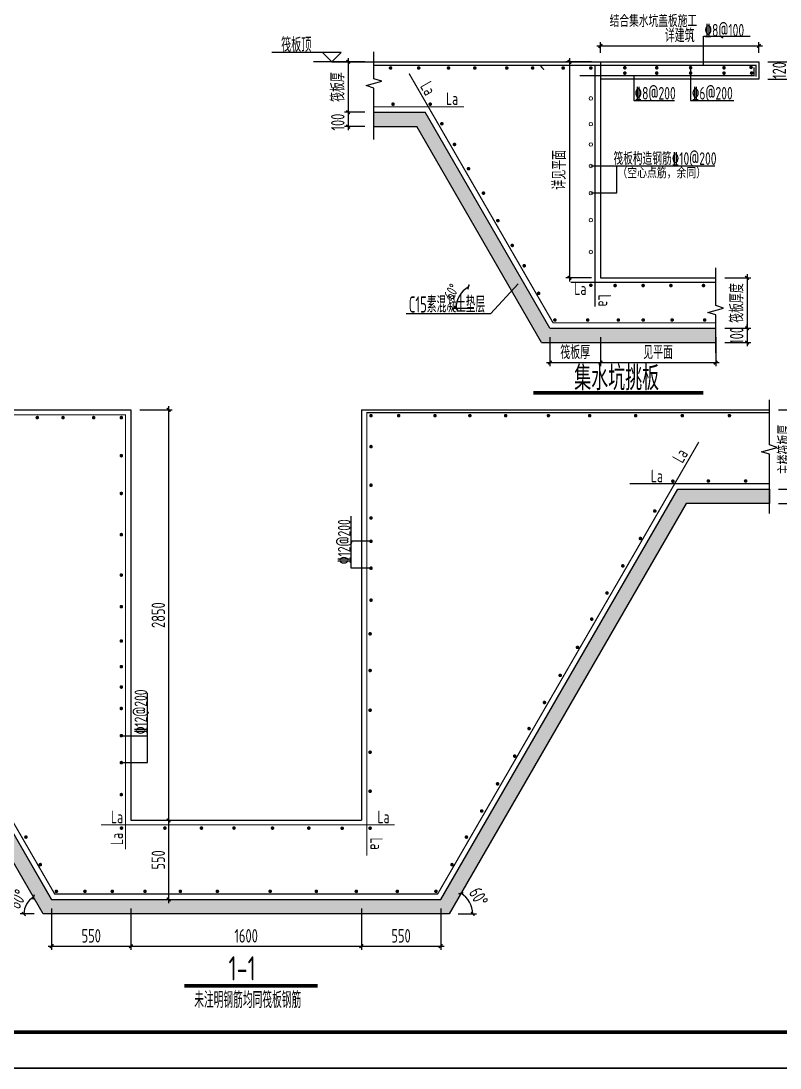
# Model space of a CAD drawing. Extents: x 393367 to 3005760, y 4998 to 826018.
# Drawn here: x 2242803 to 2263874, y 527962 to 557049 of the extents above; entities that cross this region are included whole.
import ezdxf

# ---------------------------------------------------------------- set-up
doc = ezdxf.new("R2010")
doc.units = 0
doc.header["$LTSCALE"] = 1000
doc.layers.get('0').update_dxf_attribs({"linetype": 'CONTINUOUS'})
doc.layers.get('Defpoints').update_dxf_attribs({"linetype": 'CONTINUOUS'})
for name, color, linetype in [('-TK', 7, 'CONTINUOUS'), ('COLU', 7, 'CONTINUOUS'), ('DIM', 3, 'CONTINUOUS'), ('DIM_ELEV', 3, 'CONTINUOUS'), ('DIM_SYMB', 3, 'CONTINUOUS'), ('PUB-TEXT', 3, 'CONTINUOUS'), ('PUB_TEXT', 7, 'CONTINUOUS'), ('S-文字', 7, 'CONTINUOUS'), ('TEXT', 7, 'CONTINUOUS'), ('THIN', 7, 'CONTINUOUS'), ('说明文字', 7, 'CONTINUOUS')]:
    doc.layers.add(name, color=color, linetype=linetype)
doc.layers.add('REIN', color=1, linetype='CONTINUOUS', lineweight=18)
doc.layers.add('筏板基础', color=7, linetype='CONTINUOUS', lineweight=18)
doc.layers.add('yichutu', color=7, linetype='CONTINUOUS', true_color=0xffffff, plot=False)
doc.styles.add('TSSD_Dimension', font='Tssdeng.shx', dxfattribs={"width": 0.7, "bigfont": 'hztxt.shx'})
doc.styles.add('TSSD_NORM', font='Tssdeng.shx', dxfattribs={"bigfont": 'hztxt.shx'})
doc.styles.add('TSSD_Rein', font='Tssdeng.shx', dxfattribs={"width": 0.7, "bigfont": 'hztxt.shx'})
doc.dimstyles.new('TSSD_100_100', dxfattribs={"dimtxt": 300, "dimasz": 100, "dimexe": 100, "dimexo": 200, "dimgap": 100, "dimtad": 1, "dimdec": 0, "dimzin": 0, "dimdsep": 46, "dimtxsty": 'TSSD_Dimension', "dimblk": 'ARCHTICK', "dimcen": 0, "dimdle": 100, "dimclrt": 7, "dimadec": 0, "dimazin": 0, "dimtfac": 1, "dimtdec": 0, "dimtix": 1, "dimtmove": 2, "dimatfit": 0, "dimfxl": 1, "dimtolj": 1, "dimtzin": 0, "dimarcsym": 0})
doc.dimstyles.new('TSSD_25_100', dxfattribs={"dimtxt": 300, "dimasz": 100, "dimexe": 100, "dimexo": 250, "dimgap": 100, "dimtad": 1, "dimdec": 0, "dimlfac": 0.25, "dimzin": 0, "dimdsep": 46, "dimtxsty": 'TSSD_Dimension', "dimblk": 'ARCHTICK', "dimcen": 0, "dimdle": 100, "dimclrt": 7, "dimadec": 0, "dimazin": 0, "dimtfac": 1, "dimtdec": 0, "dimtix": 1, "dimtmove": 2, "dimatfit": 3, "dimfxl": 1, "dimtolj": 1, "dimtzin": 0, "dimarcsym": 0})

# ---------------------------------------------------------------- blocks, each defined once
blk = doc.blocks.new('A1')
blk.add_lwpolyline([(0, 59400), (0, 0), (84100, 0), (84100, 59400)], close=True)
at = {"const_width": 100}
blk.add_lwpolyline([(2500, 58400), (2500, 1000), (83100, 1000), (83100, 58400)], close=True, dxfattribs=at)
blk = doc.blocks.new('_ArchTick')
at = {"color": 0, "linetype": 'ByBlock', "const_width": 0.4}
blk.add_lwpolyline([(-0.5, -0.5), (0.5, 0.5)], dxfattribs=at)
blk = doc.blocks.new('*D3465')
at = {"layer": 'Defpoints', "color": 0}
for p in [(2263578, 546244), (2263578, 544044), (2264294, 544044)]:
    blk.add_point(p, dxfattribs=at)
at = {"layer": 'DIM', "color": 0, "lineweight": -2}
for p, q in [((2264294, 546344), (2264294, 543944)), ((2263828, 546244), (2264394, 546244)), ((2263828, 544044), (2264394, 544044))]:
    blk.add_line(p, q, dxfattribs=at)
at = {"layer": 'DIM', "color": 0, "lineweight": -2, "xscale": 100, "yscale": 100, "zscale": 100}
for p, rotation in [((2264294, 546244), 90), ((2264294, 544044), 270)]:
    blk.add_blockref('_ArchTick', p, dxfattribs=dict(at, rotation=rotation))
at = {"layer": 'DIM', "color": 7, "insert": (2264006, 545144), "char_height": 375, "attachment_point": 5, "rotation": 90, "style": 'TSSD_Dimension'}
blk.add_mtext('\\A1;主楼筏板厚', dxfattribs=at)
blk = doc.blocks.new('*D3466')
at = {"layer": 'Defpoints', "color": 0}
for p in [(2263578, 544044), (2263578, 543644), (2264294, 543644)]:
    blk.add_point(p, dxfattribs=at)
at = {"layer": 'DIM', "color": 0, "lineweight": -2}
for p, q in [((2263828, 544044), (2264394, 544044)), ((2264294, 544144), (2264294, 543544)), ((2263828, 543644), (2264394, 543644))]:
    blk.add_line(p, q, dxfattribs=at)
at = {"layer": 'DIM', "color": 0, "lineweight": -2, "xscale": 100, "yscale": 100, "zscale": 100}
for p, rotation in [((2264294, 544044), 90), ((2264294, 543644), 270)]:
    blk.add_blockref('_ArchTick', p, dxfattribs=dict(at, rotation=rotation))
at = {"layer": 'DIM', "color": 7, "insert": (2264581, 543769), "char_height": 375, "attachment_point": 5, "rotation": 90, "style": 'TSSD_Dimension'}
blk.add_mtext('\\A1;100', dxfattribs=at)
blk = doc.blocks.new('*D3467')
at = {"layer": 'Defpoints', "color": 0}
for p in [(2243654, 532644), (2245854, 532644), (2245854, 531347)]:
    blk.add_point(p, dxfattribs=at)
at = {"layer": 'DIM', "color": 0, "lineweight": -2}
for p, q in [((2243654, 532394), (2243654, 531247)), ((2245854, 532394), (2245854, 531247)), ((2243554, 531347), (2245954, 531347))]:
    blk.add_line(p, q, dxfattribs=at)
at = {"layer": 'DIM', "color": 0, "lineweight": -2, "xscale": 100, "yscale": 100, "zscale": 100, "rotation": 180}
blk.add_blockref('_ArchTick', (2243654, 531347), dxfattribs=at)
at = {"layer": 'DIM', "color": 0, "lineweight": -2, "xscale": 100, "yscale": 100, "zscale": 100}
blk.add_blockref('_ArchTick', (2245854, 531347), dxfattribs=at)
at = {"layer": 'DIM', "color": 7, "insert": (2244754, 531635), "char_height": 375, "attachment_point": 5, "style": 'TSSD_Dimension'}
blk.add_mtext('\\A1;550', dxfattribs=at)
blk = doc.blocks.new('*D3468')
at = {"layer": 'Defpoints', "color": 0}
for p in [(2245854, 532644), (2252254, 532644), (2252254, 531347)]:
    blk.add_point(p, dxfattribs=at)
at = {"layer": 'DIM', "color": 0, "lineweight": -2}
for p, q in [((2245854, 532394), (2245854, 531247)), ((2252254, 532394), (2252254, 531247)), ((2245754, 531347), (2252354, 531347))]:
    blk.add_line(p, q, dxfattribs=at)
at = {"layer": 'DIM', "color": 0, "lineweight": -2, "xscale": 100, "yscale": 100, "zscale": 100, "rotation": 180}
blk.add_blockref('_ArchTick', (2245854, 531347), dxfattribs=at)
at = {"layer": 'DIM', "color": 0, "lineweight": -2, "xscale": 100, "yscale": 100, "zscale": 100}
blk.add_blockref('_ArchTick', (2252254, 531347), dxfattribs=at)
at = {"layer": 'DIM', "color": 7, "insert": (2249054, 531635), "char_height": 375, "attachment_point": 5, "style": 'TSSD_Dimension'}
blk.add_mtext('\\A1;1600', dxfattribs=at)
blk = doc.blocks.new('*D3469')
at = {"layer": 'Defpoints', "color": 0}
for p in [(2252254, 532644), (2254454, 532644), (2254454, 531347)]:
    blk.add_point(p, dxfattribs=at)
at = {"layer": 'DIM', "color": 0, "lineweight": -2}
for p, q in [((2252254, 532394), (2252254, 531247)), ((2254454, 532394), (2254454, 531247)), ((2252154, 531347), (2254554, 531347))]:
    blk.add_line(p, q, dxfattribs=at)
at = {"layer": 'DIM', "color": 0, "lineweight": -2, "xscale": 100, "yscale": 100, "zscale": 100, "rotation": 180}
blk.add_blockref('_ArchTick', (2252254, 531347), dxfattribs=at)
at = {"layer": 'DIM', "color": 0, "lineweight": -2, "xscale": 100, "yscale": 100, "zscale": 100}
blk.add_blockref('_ArchTick', (2254454, 531347), dxfattribs=at)
at = {"layer": 'DIM', "color": 7, "insert": (2253354, 531635), "char_height": 375, "attachment_point": 5, "style": 'TSSD_Dimension'}
blk.add_mtext('\\A1;550', dxfattribs=at)
blk = doc.blocks.new('*D3470')
at = {"layer": 'Defpoints', "color": 0}
for p in [(2236380, 544444), (2243010, 532591), (2243423, 532244), (2243423, 532244), (2246556, 532244)]:
    blk.add_point(p, dxfattribs=at)
at = {"layer": 'DIM', "color": 0, "lineweight": -2}
blk.add_line((2243173, 532244), (2242783, 532244), dxfattribs=at)
blk.add_arc((2243423, 532244), 540, 120, 180, dxfattribs=at)
at = {"layer": 'DIM', "color": 0, "lineweight": -2, "xscale": 100, "yscale": 100, "zscale": 100}
for p, rotation in [((2243153, 532711), 29.99999999994068), ((2242883, 532244), 269.9999999999986)]:
    blk.add_blockref('_ArchTick', p, dxfattribs=dict(at, rotation=rotation))
at = {"layer": 'DIM', "color": 7, "insert": (2242707, 532657), "char_height": 375, "attachment_point": 5, "rotation": 60, "style": 'TSSD_Dimension'}
blk.add_mtext('\\A1;60°', dxfattribs=at)
blk = doc.blocks.new('*D3471')
at = {"layer": 'Defpoints', "color": 0}
for p in [(2261267, 543644), (2255306, 532470), (2247423, 532244), (2254685, 532244), (2254685, 532244)]:
    blk.add_point(p, dxfattribs=at)
at = {"layer": 'DIM', "color": 0, "lineweight": -2}
blk.add_line((2254935, 532244), (2255446, 532244), dxfattribs=at)
blk.add_arc((2254685, 532244), 661, 360, 60, dxfattribs=at)
at = {"layer": 'DIM', "color": 0, "lineweight": -2, "xscale": 100, "yscale": 100, "zscale": 100}
for p, rotation in [((2255016, 532816), 150.0000000000667), ((2255346, 532244), 269.9999999999986)]:
    blk.add_blockref('_ArchTick', p, dxfattribs=dict(at, rotation=rotation))
at = {"layer": 'DIM', "color": 7, "insert": (2255507, 532718), "char_height": 375, "attachment_point": 5, "rotation": 300, "style": 'TSSD_Dimension'}
blk.add_mtext('\\A1;60°', dxfattribs=at)
blk = doc.blocks.new('*D3472')
at = {"layer": 'Defpoints', "color": 0}
for p in [(2245854, 546244), (2245854, 534844), (2246902, 534844)]:
    blk.add_point(p, dxfattribs=at)
at = {"layer": 'DIM', "color": 0, "lineweight": -2}
for p, q in [((2246902, 546344), (2246902, 534744)), ((2246104, 546244), (2247002, 546244)), ((2246104, 534844), (2247002, 534844))]:
    blk.add_line(p, q, dxfattribs=at)
at = {"layer": 'DIM', "color": 0, "lineweight": -2, "xscale": 100, "yscale": 100, "zscale": 100}
for p, rotation in [((2246902, 546244), 90), ((2246902, 534844), 270)]:
    blk.add_blockref('_ArchTick', p, dxfattribs=dict(at, rotation=rotation))
at = {"layer": 'DIM', "color": 7, "insert": (2246615, 540544), "char_height": 375, "attachment_point": 5, "rotation": 90, "style": 'TSSD_Dimension'}
blk.add_mtext('\\A1;2850', dxfattribs=at)
blk = doc.blocks.new('*D3473')
at = {"layer": 'Defpoints', "color": 0}
for p in [(2245854, 534844), (2245854, 532644), (2246902, 532644)]:
    blk.add_point(p, dxfattribs=at)
at = {"layer": 'DIM', "color": 0, "lineweight": -2}
for p, q in [((2246902, 534944), (2246902, 532544)), ((2246104, 534844), (2247002, 534844)), ((2246104, 532644), (2247002, 532644))]:
    blk.add_line(p, q, dxfattribs=at)
at = {"layer": 'DIM', "color": 0, "lineweight": -2, "xscale": 100, "yscale": 100, "zscale": 100}
for p, rotation in [((2246902, 534844), 90), ((2246902, 532644), 270)]:
    blk.add_blockref('_ArchTick', p, dxfattribs=dict(at, rotation=rotation))
at = {"layer": 'DIM', "color": 7, "insert": (2246615, 533744), "char_height": 375, "attachment_point": 5, "rotation": 90, "style": 'TSSD_Dimension'}
blk.add_mtext('\\A1;550', dxfattribs=at)
blk = doc.blocks.new('*D3475')
at = {"layer": 'Defpoints', "color": 0}
for p in [(2252601, 555914), (2251886, 554514), (2252601, 554514)]:
    blk.add_point(p, dxfattribs=at)
at = {"layer": 'DIM', "color": 0, "lineweight": -2}
for p, q in [((2252351, 555914), (2251786, 555914)), ((2251886, 556014), (2251886, 554414)), ((2252351, 554514), (2251786, 554514))]:
    blk.add_line(p, q, dxfattribs=at)
at = {"layer": 'DIM', "color": 0, "lineweight": -2, "xscale": 100, "yscale": 100, "zscale": 100}
for p, rotation in [((2251886, 555914), 90), ((2251886, 554514), 270)]:
    blk.add_blockref('_ArchTick', p, dxfattribs=dict(at, rotation=rotation))
at = {"layer": 'DIM', "color": 7, "insert": (2251598, 555214), "char_height": 375, "attachment_point": 5, "rotation": 90, "style": 'TSSD_Dimension'}
blk.add_mtext('\\A1;筏板厚', dxfattribs=at)
blk = doc.blocks.new('*D3476')
at = {"layer": 'Defpoints', "color": 0}
for p in [(2252601, 554514), (2251886, 554114), (2252601, 554114)]:
    blk.add_point(p, dxfattribs=at)
at = {"layer": 'DIM', "color": 0, "lineweight": -2}
for p, q in [((2252351, 554514), (2251786, 554514)), ((2251886, 554614), (2251886, 554014)), ((2252351, 554114), (2251786, 554114))]:
    blk.add_line(p, q, dxfattribs=at)
at = {"layer": 'DIM', "color": 0, "lineweight": -2, "xscale": 100, "yscale": 100, "zscale": 100}
for p, rotation in [((2251886, 554514), 90), ((2251886, 554114), 270)]:
    blk.add_blockref('_ArchTick', p, dxfattribs=dict(at, rotation=rotation))
at = {"layer": 'DIM', "color": 7, "insert": (2251598, 554239), "char_height": 375, "attachment_point": 5, "rotation": 90, "style": 'TSSD_Dimension'}
blk.add_mtext('\\A1;100', dxfattribs=at)
blk = doc.blocks.new('*D3477')
at = {"layer": 'Defpoints', "color": 0}
for p in [(2257488, 548514), (2258888, 548514), (2258888, 547557)]:
    blk.add_point(p, dxfattribs=at)
at = {"layer": 'DIM', "color": 0, "lineweight": -2}
for p, q in [((2257488, 548264), (2257488, 547457)), ((2258888, 548264), (2258888, 547457)), ((2257388, 547557), (2258988, 547557))]:
    blk.add_line(p, q, dxfattribs=at)
at = {"layer": 'DIM', "color": 0, "lineweight": -2, "xscale": 100, "yscale": 100, "zscale": 100, "rotation": 180}
blk.add_blockref('_ArchTick', (2257488, 547557), dxfattribs=at)
at = {"layer": 'DIM', "color": 0, "lineweight": -2, "xscale": 100, "yscale": 100, "zscale": 100}
blk.add_blockref('_ArchTick', (2258888, 547557), dxfattribs=at)
at = {"layer": 'DIM', "color": 7, "insert": (2258188, 547844), "char_height": 375, "attachment_point": 5, "style": 'TSSD_Dimension'}
blk.add_mtext('\\A1;筏板厚', dxfattribs=at)
blk = doc.blocks.new('*D3478')
at = {"layer": 'Defpoints', "color": 0}
for p in [(2258888, 548514), (2262088, 548514), (2262088, 547557)]:
    blk.add_point(p, dxfattribs=at)
at = {"layer": 'DIM', "color": 0, "lineweight": -2}
for p, q in [((2258888, 548264), (2258888, 547457)), ((2262088, 548264), (2262088, 547457)), ((2258788, 547557), (2262188, 547557))]:
    blk.add_line(p, q, dxfattribs=at)
at = {"layer": 'DIM', "color": 0, "lineweight": -2, "xscale": 100, "yscale": 100, "zscale": 100, "rotation": 180}
blk.add_blockref('_ArchTick', (2258888, 547557), dxfattribs=at)
at = {"layer": 'DIM', "color": 0, "lineweight": -2, "xscale": 100, "yscale": 100, "zscale": 100}
blk.add_blockref('_ArchTick', (2262088, 547557), dxfattribs=at)
at = {"layer": 'DIM', "color": 7, "insert": (2260488, 547844), "char_height": 375, "attachment_point": 5, "style": 'TSSD_Dimension'}
blk.add_mtext('\\A1;见平面', dxfattribs=at)
blk = doc.blocks.new('*D3479')
at = {"layer": 'Defpoints', "color": 0}
for p in [(2258888, 555914), (2258029, 549914), (2258888, 549914)]:
    blk.add_point(p, dxfattribs=at)
at = {"layer": 'DIM', "color": 0, "lineweight": -2}
for p, q in [((2258638, 555914), (2257929, 555914)), ((2258029, 556014), (2258029, 549814)), ((2258638, 549914), (2257929, 549914))]:
    blk.add_line(p, q, dxfattribs=at)
at = {"layer": 'DIM', "color": 0, "lineweight": -2, "xscale": 100, "yscale": 100, "zscale": 100}
for p, rotation in [((2258029, 555914), 90), ((2258029, 549914), 270)]:
    blk.add_blockref('_ArchTick', p, dxfattribs=dict(at, rotation=rotation))
at = {"layer": 'DIM', "color": 7, "insert": (2257741, 552914), "char_height": 375, "attachment_point": 5, "rotation": 90, "style": 'TSSD_Dimension'}
blk.add_mtext('\\A1;详见平面', dxfattribs=at)
blk = doc.blocks.new('*D3480')
at = {"layer": 'Defpoints', "color": 0}
for p in [(2253262, 553063), (2255042, 549508), (2255572, 549063), (2255572, 549063), (2265234, 549063)]:
    blk.add_point(p, dxfattribs=at)
at = {"layer": '筏板基础', "color": 0, "lineweight": -2}
blk.add_line((2255372, 549063), (2254780, 549063), dxfattribs=at)
blk.add_arc((2255572, 549063), 692, 120, 180, dxfattribs=at)
at = {"layer": '筏板基础', "color": 0, "lineweight": -2, "xscale": 100, "yscale": 100, "zscale": 100}
for p, rotation in [((2255226, 549662), 30.00000000000892), ((2254880, 549063), 270.0000000000036)]:
    blk.add_blockref('_ArchTick', p, dxfattribs=dict(at, rotation=rotation))
at = {"layer": '筏板基础', "color": 7, "lineweight": 35, "insert": (2254756, 549534), "char_height": 300, "attachment_point": 5, "rotation": 60, "style": 'TSSD_Dimension'}
blk.add_mtext('\\A1;60°', dxfattribs=at)
blk = doc.blocks.new('*D3481')
at = {"layer": 'Defpoints', "color": 0}
for p in [(2262088, 549914), (2262088, 548514), (2262959, 548514)]:
    blk.add_point(p, dxfattribs=at)
at = {"layer": 'DIM', "color": 0, "lineweight": -2}
for p, q in [((2262338, 549914), (2263059, 549914)), ((2262959, 550014), (2262959, 548414)), ((2262338, 548514), (2263059, 548514))]:
    blk.add_line(p, q, dxfattribs=at)
at = {"layer": 'DIM', "color": 0, "lineweight": -2, "xscale": 100, "yscale": 100, "zscale": 100}
for p, rotation in [((2262959, 549914), 90), ((2262959, 548514), 270)]:
    blk.add_blockref('_ArchTick', p, dxfattribs=dict(at, rotation=rotation))
at = {"layer": 'DIM', "color": 7, "insert": (2262671, 549214), "char_height": 375, "attachment_point": 5, "rotation": 90, "style": 'TSSD_Dimension'}
blk.add_mtext('\\A1;筏板厚度', dxfattribs=at)
blk = doc.blocks.new('*D3482')
at = {"layer": 'Defpoints', "color": 0}
for p in [(2262088, 548514), (2262088, 548114), (2262959, 548114)]:
    blk.add_point(p, dxfattribs=at)
at = {"layer": 'DIM', "color": 0, "lineweight": -2}
for p, q in [((2262959, 548514), (2262959, 548614)), ((2262338, 548514), (2263059, 548514)), ((2262959, 548514), (2262959, 548114)), ((2262338, 548114), (2263059, 548114)), ((2262959, 548114), (2262959, 548014))]:
    blk.add_line(p, q, dxfattribs=at)
at = {"layer": 'DIM', "color": 0, "lineweight": -2, "xscale": 100, "yscale": 100, "zscale": 100}
for p, rotation in [((2262959, 548514), 270), ((2262959, 548114), 90)]:
    blk.add_blockref('_ArchTick', p, dxfattribs=dict(at, rotation=rotation))
at = {"layer": 'DIM', "color": 7, "insert": (2262671, 548314), "char_height": 375, "attachment_point": 5, "rotation": 90, "style": 'TSSD_Dimension'}
blk.add_mtext('\\A1;100', dxfattribs=at)
blk = doc.blocks.new('*D3483')
at = {"layer": 'Defpoints', "color": 0}
for p in [(2263288, 556355), (2258888, 555914), (2263288, 555914)]:
    blk.add_point(p, dxfattribs=at)
at = {"layer": 'DIM', "color": 0, "lineweight": -2}
for p, q in [((2258888, 556164), (2258888, 556455)), ((2263288, 556164), (2263288, 556455)), ((2258788, 556355), (2263388, 556355))]:
    blk.add_line(p, q, dxfattribs=at)
at = {"layer": 'DIM', "color": 0, "lineweight": -2, "xscale": 100, "yscale": 100, "zscale": 100, "rotation": 180}
blk.add_blockref('_ArchTick', (2258888, 556355), dxfattribs=at)
at = {"layer": 'DIM', "color": 0, "lineweight": -2, "xscale": 100, "yscale": 100, "zscale": 100}
blk.add_blockref('_ArchTick', (2263288, 556355), dxfattribs=at)
at = {"layer": 'DIM', "color": 7, "insert": (2261088, 556643), "char_height": 375, "attachment_point": 5, "style": 'TSSD_Dimension'}
blk.add_mtext('\\A1;详建筑', dxfattribs=at)
blk = doc.blocks.new('*D3484')
at = {"layer": 'Defpoints', "color": 0}
for p in [(2263288, 555914), (2263288, 555434), (2264142, 555434)]:
    blk.add_point(p, dxfattribs=at)
at = {"layer": 'DIM', "color": 0, "lineweight": -2}
for p, q in [((2263538, 555914), (2264242, 555914)), ((2264142, 555914), (2264142, 556014)), ((2264142, 555914), (2264142, 555434)), ((2263538, 555434), (2264242, 555434)), ((2264142, 555434), (2264142, 555334))]:
    blk.add_line(p, q, dxfattribs=at)
at = {"layer": 'DIM', "color": 0, "lineweight": -2, "xscale": 100, "yscale": 100, "zscale": 100}
for p, rotation in [((2264142, 555914), 270), ((2264142, 555434), 90)]:
    blk.add_blockref('_ArchTick', p, dxfattribs=dict(at, rotation=rotation))
at = {"layer": 'DIM', "color": 7, "insert": (2263854, 555674), "char_height": 375, "attachment_point": 5, "rotation": 90, "style": 'TSSD_Dimension'}
blk.add_mtext('\\A1;120', dxfattribs=at)
blk = doc.blocks.new('yct-841-594-84100-59400-100-1000')
at = {"layer": 'yichutu', "color": 7, "true_color": 0xffffff}
blk.add_lwpolyline([(0, 0), (0, 59400), (84100, 59400), (84100, 0)], close=True, dxfattribs=at)

msp = doc.modelspace()

# ---------------------------------------------------------------- hatches: boundary and pattern name
at = {"layer": 'COLU', "linetype": 'ByBlock'}
h = msp.add_hatch(dxfattribs=at)
h.set_pattern_fill('AR-CONC', color=252, scale=2, angle=270, style=0)
h.set_pattern_definition([(320, (1021938.3, 1715746.16), (-31.87817, -364.36934), [38.1, -419.1]), (265, (1021938.3, 1715746.16), (382.113286, 70.48565), [30.48, -335.28]), (10.451, (1021935.65, 1715715.8), (350.233376, -293.885), [32.38, -356.18]), (316.1842, (1022039.9, 1715746.16), (-84.08466, -542.15808), [57.15, -628.65]), (6.6356, (1022032.9, 1715701), (494.85111, -474.80847), [48.57, -534.27]), (261.184, (1022039.9, 1715746.16), (494.85024, -474.80921), [45.72, -502.92]), (291, (1022014.5, 1715695.36), (-204.531037, -303.22976), [38.1, -419.1]), (236, (1022014.5, 1715695.36), (368.37593, -123.60406), [30.48, -335.28]), (341.4514, (1021997.46, 1715670.1), (163.845715, -426.83298), [32.38, -356.18]), (307.5, (1021938.3, 1715746.16), (169.110078, -6.177207), [0, -331.216, 0, -340.36, 0, -336.55]), (277.5, (1021938.3, 1715746.16), (200.36115, -133.639325), [0, -194.056, 0, -323.596, 0, -128.27]), (237.5, (1021938.3, 1715859.44), (-11.457488, -271.18119), [0, -127, 0, -396.24, 0, -525.78]), (227.5, (1021938.3, 1715910.24), (50.852982, -296.258363), [0, -165.1, 0, -263.144, 0, -373.38])])
h.paths.add_polyline_path([(2262087.75558, 548113.99698), (2262087.75558, 548513.99698), (2257487.75558, 548513.99698), (2254023.65396, 554513.99698), (2252601.23422, 554513.99698), (2252601.23422, 554113.99698), (2253792.71386, 554113.99698), (2257256.81547, 548113.99698)])
h = msp.add_hatch(dxfattribs=at)
h.set_pattern_fill('AR-CONC', color=252, scale=2, angle=270, style=0)
h.set_pattern_definition([(320, (-17277.76, 23842.2), (-31.87817, -364.369338), [38.1, -419.1]), (265, (-17277.76, 23842.2), (382.113286, 70.48565), [30.48, -335.28]), (10.451, (-17280.4, 23811.85), (350.233376, -293.885003), [32.38, -356.18]), (316.1842, (-17176.16, 23842.2), (-84.08466, -542.15808), [57.15, -628.65]), (6.6356, (-17183.16, 23797.03), (494.85111, -474.80847), [48.57, -534.27]), (261.184, (-17176.16, 23842.2), (494.85024, -474.80921), [45.72, -502.92]), (291, (-17201.56, 23791.4), (-204.531037, -303.22976), [38.1, -419.1]), (236, (-17201.56, 23791.4), (368.37593, -123.604057), [30.48, -335.28]), (341.4514, (-17218.6, 23766.14), (163.845715, -426.83298), [32.38, -356.18]), (307.5, (-17277.76, 23842.21), (169.110078, -6.1772065), [0, -331.216, 0, -340.36, 0, -336.55]), (277.5, (-17277.76, 23842.21), (200.36115, -133.639325), [0, -194.056, 0, -323.596, 0, -128.27]), (237.5, (-17277.76, 23955.5), (-11.457488, -271.18119), [0, -127, 0, -396.24, 0, -525.78]), (227.5, (-17277.76, 24006.3), (50.852982, -296.258363), [0, -165.1, 0, -263.144, 0, -373.38])])
h.paths.add_polyline_path([(2263578.15591, 543643.6535), (2261267.07231, 543643.6535), (2254685.27925, 532243.6535), (2247423.2274, 532243.6535), (2246555.92123, 532243.6535), (2243423.39903, 532243.6535), (2236379.72575, 544443.6535), (2235286.80005, 544443.6535), (2235286.80005, 544843.6535), (2236610.66585, 544843.6535), (2243654.33914, 532643.6535), (2247054.42495, 532643.6535), (2247654.16751, 532643.6535), (2254454.33914, 532643.6535), (2261036.13221, 544043.6535), (2263578.15591, 544043.6535)])

# ---------------------------------------------------------------- linework, layer by layer
at = {"layer": '-TK'}
msp.add_line((2192224.91006, 527962.12225), (2265824.91006, 527962.12225), dxfattribs=at)
for p, q in [((2251429.93958, 555913.99698), (2258887.75558, 555913.99698)), ((2258887.75558, 555913.99698), (2258887.75558, 549913.99698)), ((2252601.23422, 554513.99698), (2254023.65396, 554513.99698)), ((2257487.75558, 548513.99698), (2254023.65396, 554513.99698)), ((2252601.23422, 554113.99698), (2253792.71386, 554113.99698)), ((2257256.81547, 548113.99698), (2253792.71386, 554113.99698)), ((2258622.00114, 553020.83139), (2262060.78314, 553020.83139)), ((2259346.15775, 552272.55268), (2259346.15775, 553020.83139)), ((2258622.00114, 552272.55268), (2259346.15775, 552272.55268)), ((2258887.75558, 549913.99698), (2262087.75558, 549913.99698)), ((2257487.75558, 548513.99698), (2262087.75558, 548513.99698)), ((2257256.81547, 548113.99698), (2262087.75558, 548113.99698)), ((2243654.33914, 532643.6535), (2236610.66585, 544843.6535)), ((2254454.33914, 532643.6535), (2261036.13221, 544043.6535)), ((2251970.93149, 541846.80234), (2251970.93149, 543291.40071)), ((2252520.09357, 542595.08105), (2251970.93149, 542595.08105)), ((2252520.09357, 541846.80234), (2251970.93149, 541846.80234)), ((2246312.74131, 536446.80234), (2246312.74131, 538381.0823)), ((2245588.5847, 537195.08105), (2246312.74131, 537195.08105)), ((2245588.5847, 536446.80234), (2246312.74131, 536446.80234))]:
    msp.add_line(p, q)
at = {"layer": 'COLU'}
for p, q in [((2235286.80005, 546243.6535), (2245854.33914, 546243.6535)), ((2245854.33914, 546243.6535), (2245854.33914, 534843.6535)), ((2252254.33914, 546243.6535), (2252254.33914, 534843.6535)), ((2252254.33914, 546243.6535), (2263578.15591, 546243.6535)), ((2261036.13221, 544043.6535), (2263578.15591, 544043.6535)), ((2245854.33914, 534843.6535), (2252254.33914, 534843.6535)), ((2243654.33914, 532643.6535), (2254454.33914, 532643.6535))]:
    msp.add_line(p, q, dxfattribs=at)
msp.add_lwpolyline([(2263578.15591, 543643.6535), (2261267.07231, 543643.6535), (2254685.27925, 532243.6535), (2247423.2274, 532243.6535), (2246555.92123, 532243.6535), (2243423.39903, 532243.6535), (2236379.72575, 544443.6535), (2235286.80005, 544443.6535), (2235286.80005, 544843.6535), (2236610.66585, 544843.6535), (2243654.33914, 532643.6535), (2247054.42495, 532643.6535), (2247654.16751, 532643.6535), (2254454.33914, 532643.6535), (2261036.13221, 544043.6535), (2263578.15591, 544043.6535), (2263578.15591, 543643.6535)], close=True, dxfattribs=at)
at = {"layer": 'DIM_ELEV'}
for p, q in [((2251689.13958, 556173.19698), (2249769.4528, 556173.19698)), ((2251429.93958, 555913.99698), (2251170.73958, 556173.19698)), ((2251429.93958, 555913.99698), (2251689.13958, 556173.19698)), ((2251885.54446, 555913.99698), (2250926.5894, 555913.99698))]:
    msp.add_line(p, q, dxfattribs=at)
at = {"layer": 'DIM_SYMB', "const_width": 94.23077}
for points in [[(2257026.99088, 546719.18623), (2261741.68546, 546719.18623)], [(2247338.68726, 530246.72348), (2251039.34813, 530246.72348)]]:
    msp.add_lwpolyline(points, dxfattribs=at)
at = {"layer": 'REIN', "color": 4, "const_width": 35}
for points in [[(2252601.23422, 555817.57701), (2258737.75558, 555817.57701), (2258737.75558, 549110.46269)], [(2262087.75558, 548663.99698), (2257574.35812, 548663.99698), (2253576.76962, 555588.02337)], [(2252601.23422, 554663.99698), (2255104.52169, 554663.99698)], [(2258058.82638, 549788.20817), (2262087.75558, 549788.20817)], [(2235286.80005, 546106.82745), (2245704.33914, 546106.82745), (2245704.33914, 534040.11921)], [(2263578.15591, 546168.49795), (2252404.33914, 546168.49795), (2252404.33914, 533858.9078)], [(2249054.33914, 532793.6535), (2243740.94168, 532793.6535), (2236231.5412, 545800.31666), (2235861.09578, 545800.31666)], [(2249054.33914, 532793.6535), (2254367.7366, 532793.6535), (2261616.99695, 545349.74074)], [(2263578.15591, 544193.6535), (2259700.46005, 544193.6535)], [(2245025.40994, 534717.86469), (2253172.69378, 534717.86469)]]:
    msp.add_lwpolyline(points, dxfattribs=at)
at = {"layer": 'REIN', "color": 4, "const_width": 50}
for points in [[(2253037.47503, 555741.55468, 1), (2253087.47503, 555741.55468, 1)], [(2253820.18478, 555741.55468, 1), (2253870.18478, 555741.55468, 1)], [(2254646.50798, 555741.55468, 1), (2254696.50798, 555741.55468, 1)], [(2255376.31499, 555741.55468, 1), (2255426.31499, 555741.55468, 1)], [(2256264.05177, 555741.55468, 1), (2256314.05177, 555741.55468, 1)], [(2256979.6299, 555741.55468, 1), (2257029.6299, 555741.55468, 1)], [(2257828.67327, 555741.55468, 1), (2257878.67327, 555741.55468, 1)], [(2258597.00114, 555741.55468, 1), (2258647.00114, 555741.55468, 1)], [(2259541.08929, 555748.14466, 1), (2259591.08929, 555748.14466, 1)], [(2259541.08929, 555599.97977, 1), (2259591.08929, 555599.97977, 1)], [(2260425.73235, 555748.14466, 1), (2260475.73235, 555748.14466, 1)], [(2260425.73235, 555599.97977, 1), (2260475.73235, 555599.97977, 1)], [(2261366.99785, 555748.14466, 1), (2261416.99785, 555748.14466, 1)], [(2261366.99785, 555599.97977, 1), (2261416.99785, 555599.97977, 1)], [(2262294.10303, 555748.14466, 1), (2262344.10303, 555748.14466, 1)], [(2262294.10303, 555599.97977, 1), (2262344.10303, 555599.97977, 1)], [(2263044.86765, 555759.32454, 1), (2263094.86765, 555759.32454, 1)], [(2263060.25111, 555601.40951, 1), (2263110.25111, 555601.40951, 1)], [(2253105.92635, 554736.9502, 1), (2253155.92635, 554736.9502, 1)], [(2254138.31688, 554736.9502, 1), (2254188.31688, 554736.9502, 1)], [(2254461.61951, 554194.53177, 1), (2254511.61951, 554194.53177, 1)], [(2254812.07631, 553617.93529, 1), (2254862.07631, 553617.93529, 1)], [(2255200.84657, 552945.31781, 1), (2255250.84657, 552945.31781, 1)], [(2255616.31488, 552266.30873, 1), (2255666.31488, 552266.30873, 1)], [(2256015.79286, 551502.08703, 1), (2256065.79286, 551502.08703, 1)], [(2256415.89457, 550814.25332, 1), (2256465.89457, 550814.25332, 1)], [(2256749.18215, 550248.4548, 1), (2256799.18215, 550248.4548, 1)], [(2258597.00114, 549706.13075, 1), (2258647.00114, 549706.13075, 1)], [(2259269.54329, 549698.37596, 1), (2259319.54329, 549698.37596, 1)], [(2260048.41983, 549698.37596, 1), (2260098.41983, 549698.37596, 1)], [(2260820.32322, 549698.37596, 1), (2260870.32322, 549698.37596, 1)], [(2261724.19684, 549698.37596, 1), (2261774.19684, 549698.37596, 1)], [(2257148.66013, 549484.2331, 1), (2257198.66013, 549484.2331, 1)], [(2257599.35611, 548742.29552, 1), (2257649.35611, 548742.29552, 1)], [(2258557.99687, 548742.29552, -1), (2258507.99687, 548742.29552, -1)], [(2259360.36085, 548742.29552, 1), (2259410.36085, 548742.29552, 1)], [(2260101.24062, 548742.29552, -1), (2260051.24062, 548742.29552, -1)], [(2260853.32917, 548742.29552, 1), (2260903.32917, 548742.29552, 1)], [(2261757.20278, 548742.29552, 1), (2261807.20278, 548742.29552, 1)], [(2243230.63533, 546030.80512, 1), (2243280.63533, 546030.80512, 1)], [(2243946.21346, 546030.80512, 1), (2243996.21346, 546030.80512, 1)], [(2244795.25683, 546030.80512, 1), (2244845.25683, 546030.80512, 1)], [(2245563.5847, 546030.80512, 1), (2245613.5847, 546030.80512, 1)], [(2252545.09357, 546085.19093, -1), (2252495.09357, 546085.19093, -1)], [(2253313.42145, 546085.19093, -1), (2253263.42145, 546085.19093, -1)], [(2254320.40963, 546085.19093, -1), (2254270.40963, 546085.19093, -1)], [(2255289.23864, 546085.19093, -1), (2255239.23864, 546085.19093, -1)], [(2256283.89059, 546085.19093, -1), (2256233.89059, 546085.19093, -1)], [(2257470.0075, 546085.19093, -1), (2257420.0075, 546085.19093, -1)], [(2258614.55621, 546085.19093, -1), (2258564.55621, 546085.19093, -1)], [(2259891.7104, 546085.19093, -1), (2259841.7104, 546085.19093, -1)], [(2261185.51442, 546085.19093, -1), (2261135.51442, 546085.19093, -1)], [(2262494.36778, 546085.19093, -1), (2262444.36778, 546085.19093, -1)], [(2252545.09357, 545225.7649, -1), (2252495.09357, 545225.7649, -1)], [(2245563.5847, 544972.00473, 1), (2245613.5847, 544972.00473, 1)], [(2260925.65509, 544263.70105, -1), (2260875.65509, 544263.70105, -1)], [(2261910.69677, 544270.14489, -1), (2261860.69677, 544270.14489, -1)], [(2262943.4681, 544270.14489, -1), (2262893.4681, 544270.14489, -1)], [(2245563.5847, 543923.69681, 1), (2245613.5847, 543923.69681, 1)], [(2252545.09357, 544152.86846, -1), (2252495.09357, 544152.86846, -1)], [(2260422.32209, 543435.71431, -1), (2260372.32209, 543435.71431, -1)], [(2252545.09357, 543242.03113, -1), (2252495.09357, 543242.03113, -1)], [(2245563.5847, 542780.08802, 1), (2245613.5847, 542780.08802, 1)], [(2252545.09357, 542595.08105, -1), (2252495.09357, 542595.08105, -1)], [(2260022.84411, 542671.4926, -1), (2259972.84411, 542671.4926, -1)], [(2252545.09357, 541846.80234, -1), (2252495.09357, 541846.80234, -1)], [(2259534.86669, 541911.2579, -1), (2259484.86669, 541911.2579, -1)], [(2245563.5847, 541655.53897, 1), (2245613.5847, 541655.53897, 1)], [(2259096.65984, 541157.42415, -1), (2259046.65984, 541157.42415, -1)], [(2245563.5847, 540778.7725, 1), (2245613.5847, 540778.7725, 1)], [(2252545.09357, 540958.98972, -1), (2252495.09357, 540958.98972, -1)], [(2258671.31845, 540432.18376, -1), (2258621.31845, 540432.18376, -1)], [(2245563.5847, 539825.7649, 1), (2245613.5847, 539825.7649, 1)], [(2252519.41139, 540024.42549, -1), (2252469.41139, 540024.42549, -1)], [(2258277.49728, 539648.46322, -1), (2258227.49728, 539648.46322, -1)], [(2245563.5847, 539111.37251, 1), (2245613.5847, 539111.37251, 1)], [(2252519.41139, 539005.48401, -1), (2252469.41139, 539005.48401, -1)], [(2257796.25934, 538870.60492, -1), (2257746.25934, 538870.60492, -1)], [(2245563.5847, 538545.8149, 1), (2245613.5847, 538545.8149, 1)], [(2257358.05249, 538116.77116, -1), (2257308.05249, 538116.77116, -1)], [(2245563.5847, 537950.48791, 1), (2245613.5847, 537950.48791, 1)], [(2252519.41139, 537901.63043, -1), (2252469.41139, 537901.63043, -1)], [(2245563.5847, 537195.08105, 1), (2245613.5847, 537195.08105, 1)], [(2256932.7111, 537391.53077, -1), (2256882.7111, 537391.53077, -1)], [(2252519.41139, 536734.09385, -1), (2252469.41139, 536734.09385, -1)], [(2256533.23311, 536627.30907, -1), (2256483.23311, 536627.30907, -1)], [(2245563.5847, 536446.80234, 1), (2245613.5847, 536446.80234, 1)], [(2256056.46081, 535857.18547, -1), (2256006.46081, 535857.18547, -1)], [(2245563.5847, 535558.98972, 1), (2245613.5847, 535558.98972, 1)], [(2252519.41139, 535651.46829, -1), (2252469.41139, 535651.46829, -1)], [(2255618.25396, 535103.35171, -1), (2255568.25396, 535103.35171, -1)], [(2245569.14023, 534628.03248, 1), (2245619.14023, 534628.03248, 1)], [(2246774.29325, 534628.03248, 1), (2246824.29325, 534628.03248, 1)], [(2247786.90678, 534628.03248, 1), (2247836.90678, 534628.03248, 1)], [(2248690.7804, 534628.03248, 1), (2248740.7804, 534628.03248, 1)], [(2249761.16249, 534628.03248, 1), (2249811.16249, 534628.03248, 1)], [(2250768.10972, 534628.03248, 1), (2250818.10972, 534628.03248, 1)], [(2251745.09357, 534622.1533, -1), (2251695.09357, 534622.1533, -1)], [(2252519.41139, 534624.42549, -1), (2252469.41139, 534624.42549, -1)], [(2242915.76571, 534378.11132, 1), (2242965.76571, 534378.11132, 1)], [(2255192.91257, 534378.11132, -1), (2255142.91257, 534378.11132, -1)], [(2243315.24369, 533613.88962, 1), (2243365.24369, 533613.88962, 1)], [(2254793.43458, 533613.88962, -1), (2254743.43458, 533613.88962, -1)], [(2243762.11745, 532871.95204, 1), (2243812.11745, 532871.95204, 1)], [(2244553.36163, 532871.95204, 1), (2244603.36163, 532871.95204, 1)], [(2245312.57006, 532871.95204, 1), (2245362.57006, 532871.95204, 1)], [(2246271.76129, 532871.95204, -1), (2246221.76129, 532871.95204, -1)], [(2247251.49434, 532871.95204, -1), (2247201.49434, 532871.95204, -1)], [(2248280.94406, 532871.95204, -1), (2248230.94406, 532871.95204, -1)], [(2249745.96307, 532871.95204, -1), (2249695.96307, 532871.95204, -1)], [(2250976.39161, 532871.95204, 1), (2251026.39161, 532871.95204, 1)], [(2252086.17187, 532871.95204, 1), (2252136.17187, 532871.95204, 1)], [(2253273.55181, 532871.95204, -1), (2253223.55181, 532871.95204, -1)], [(2254346.56083, 532871.95204, -1), (2254296.56083, 532871.95204, -1)]]:
    msp.add_lwpolyline(points, format="xyb", close=True, dxfattribs=at)
at = {"layer": 'REIN', "color": 230, "const_width": 35}
for points in [[(2263206.88775, 555504.94872), (2263206.88775, 555819.19966), (2257207.33816, 555819.19966), (2257322.34247, 555694.22676)], [(2258311.00031, 555526.04169), (2263152.27882, 555526.04169), (2263152.27882, 555761.02279)]]:
    msp.add_lwpolyline(points, dxfattribs=at)
at = {"layer": 'REIN', "color": 4}
for points in [[(2258572.00114, 554896.10838, 1), (2258672.00114, 554896.10838, 1)], [(2258572.00114, 554181.71599, 1), (2258672.00114, 554181.71599, 1)], [(2258572.00114, 553616.15838, 1), (2258672.00114, 553616.15838, 1)], [(2258572.00114, 553020.83139, 1), (2258672.00114, 553020.83139, 1)], [(2258572.00114, 552265.42453, 1), (2258672.00114, 552265.42453, 1)], [(2258572.00114, 551517.14582, 1), (2258672.00114, 551517.14582, 1)], [(2258572.00114, 550629.3332, 1), (2258672.00114, 550629.3332, 1)]]:
    msp.add_lwpolyline(points, format="xyb", close=True, dxfattribs=at)
at = {"layer": 'TEXT'}
for p, q in [((2261391.99785, 555748.14466), (2261391.99785, 554835.93311)), ((2261391.99785, 554835.93311), (2262591.66694, 554835.93311))]:
    msp.add_line(p, q, dxfattribs=at)
for points in [[(2261752.12988, 555819.19966), (2261752.12988, 556623.47179), (2263041.14626, 556623.47179)], [(2258887.75558, 555913.99698), (2263287.75558, 555913.99698), (2263287.75558, 555433.99698), (2258887.75558, 555433.99698)], [(2259815.80383, 555526.04169), (2259815.80383, 554835.1649), (2260944.33825, 554835.1649)]]:
    msp.add_lwpolyline(points, dxfattribs=at)
at = {"layer": 'THIN'}
for points in [[(2252601.23422, 553758.62853), (2252601.23422, 555183.99698), (2252381.23422, 555253.99698), (2252821.23422, 555373.99698), (2252601.23422, 555443.99698), (2252601.23422, 556193.99698)], [(2262087.75558, 547833.99698), (2262087.75558, 548883.99698), (2261867.75558, 548953.99698), (2262307.75558, 549073.99698), (2262087.75558, 549143.99698), (2262087.75558, 550193.99698)], [(2263578.15591, 543363.6535), (2263578.15591, 545013.6535), (2263358.15591, 545083.6535), (2263798.15591, 545203.6535), (2263578.15591, 545273.6535), (2263578.15591, 546523.6535)]]:
    msp.add_lwpolyline(points, dxfattribs=at)
at = {"layer": '说明文字', "color": 0}
msp.add_lwpolyline([(2256602.74082, 549744.73578), (2255836.41622, 548914.25926), (2253494.82199, 548914.25926)], dxfattribs=at)

# ---------------------------------------------------------------- block references
at = {"layer": '-TK'}
msp.add_blockref('A1', (2190423.83801, 527962.12225), dxfattribs=at)
at = {"layer": 'yichutu'}
msp.add_blockref('yct-841-594-84100-59400-100-1000', (2190423.83801, 527962.12225), dxfattribs=at)

# ---------------------------------------------------------------- texts
at = {"layer": 'PUB-TEXT', "style": 'TSSD_Rein', "width": 0.7}
for s, p in [('集水坑挑板', (2258161.28364, 546791.55819)), ('1-1', (2248565.16687, 530395.43384))]:
    msp.add_text(s, height=673.076923, dxfattribs=at).set_placement(p)
at = {"layer": 'PUB_TEXT', "color": 0, "style": 'TSSD_Rein', "width": 0.7}
for s, p in [('结合集水坑盖板施工', (2259146.00192, 556878.60121)), ('%%1328@100', (2261776.67285, 556615.90214)), ('La', (2254603.56196, 554717.89735)), ('%%1328@200', (2259835.41186, 554864.91986)), ('%%1326@200', (2261425.61946, 554864.91986)), ('筏板构造钢筋%%13210@200', (2259250.15859, 553050.15024)), ('La', (2258164.49084, 549437.5064)), ('La', (2260289.89078, 544233.2299)), ('La', (2245303.46442, 534762.8771)), ('La', (2252700.19888, 534762.8771))]:
    msp.add_text(s, height=350, dxfattribs=at).set_placement(p)
at = {"layer": 'PUB_TEXT', "style": 'TSSD_Rein', "width": 0.7}
msp.add_text('筏板顶', height=400, dxfattribs=at).set_placement((2250024.60064, 556187.53374))
at = {"layer": 'PUB_TEXT', "color": 0, "style": 'TSSD_Rein', "width": 0.7}
for s, rotation, p in [('La', 299.999999997, (2253871.46267, 555234.87706)), ('La', 270, (2258831.92454, 549450.8808)), ('La', 60.000000002, (2261166.38394, 544742.57096)), ('%%13212@200', 90, (2251950.60758, 541963.74464)), ('%%13212@200', 90, (2246304.70786, 537236.03266)), ('La', 90, (2245637.18404, 534157.70745)), ('La', 270, (2252499.92719, 534362.96279))]:
    msp.add_text(s, height=350, rotation=rotation, dxfattribs=at).set_placement(p)
at = {"layer": 'S-文字', "style": 'TSSD_Rein', "width": 0.7}
msp.add_text('（空心点筋，余同）', height=300, dxfattribs=at).set_placement((2259362.39211, 552677.41669))
at = {"layer": '说明文字', "color": 0, "style": 'TSSD_NORM', "width": 0.6}
for s, p in [('C15素混凝土垫层', (2253568.9157, 548948.80043)), ('未注明钢筋均同筏板钢筋', (2247613.51166, 529629.48496))]:
    msp.add_text(s, height=450, dxfattribs=at).set_placement(p)

# ---------------------------------------------------------------- dimensions: what is measured, and where the dimension line sits
at = {"layer": 'DIM'}
for base, p1, p2, text, picture, middle in [((2263287.75558, 556355.32701), (2258887.75558, 555913.99698), (2263287.75558, 555913.99698), '详建筑', '*D3483', (2261087.75558, 556642.82701)), ((2258887.75558, 547556.67949), (2257487.75558, 548513.99698), (2258887.75558, 548513.99698), '筏板厚', '*D3477', (2258187.75558, 547844.17949)), ((2262087.75558, 547556.67949), (2258887.75558, 548513.99698), (2262087.75558, 548513.99698), '见平面', '*D3478', (2260487.75558, 547844.17949))]:
    dim = msp.add_linear_dim(base=base, p1=p1, p2=p2, text=text, dimstyle='TSSD_25_100', override={"dimtxt": 375}, dxfattribs=at)
    dim.commit()
    dim.dimension.update_dxf_attribs({"geometry": picture, "text_midpoint": middle})
for base, p1, p2, text, picture, middle in [((2251885.54446, 554513.99698), (2252601.23422, 555913.99698), (2252601.23422, 554513.99698), '筏板厚', '*D3475', (2251598.04446, 555213.99698)), ((2258028.99372, 549913.99698), (2258887.75558, 555913.99698), (2258887.75558, 549913.99698), '详见平面', '*D3479', (2257741.49372, 552913.99698)), ((2262958.8503, 548513.99698), (2262087.75558, 549913.99698), (2262087.75558, 548513.99698), '筏板厚度', '*D3481', (2262671.3503, 549213.99698)), ((2264293.84568, 544043.6535), (2263578.15591, 546243.6535), (2263578.15591, 544043.6535), '主楼筏板厚', '*D3465', (2264006.34568, 545143.6535))]:
    dim = msp.add_linear_dim(base=base, p1=p1, p2=p2, angle=90, text=text, dimstyle='TSSD_25_100', override={"dimtxt": 375}, dxfattribs=at)
    dim.commit()
    dim.dimension.update_dxf_attribs({"geometry": picture, "text_midpoint": middle})
for base, p1, p2, picture, middle in [((2264141.76464, 555433.99698), (2263287.75558, 555913.99698), (2263287.75558, 555433.99698), '*D3484', (2263854.26464, 555673.99698)), ((2262958.8503, 548113.99698), (2262087.75558, 548513.99698), (2262087.75558, 548113.99698), '*D3482', (2262671.3503, 548313.99698)), ((2246902.49553, 534843.6535), (2245854.33914, 546243.6535), (2245854.33914, 534843.6535), '*D3472', (2246614.99553, 540543.6535)), ((2246902.49553, 532643.6535), (2245854.33914, 534843.6535), (2245854.33914, 532643.6535), '*D3473', (2246614.99553, 533743.6535))]:
    dim = msp.add_linear_dim(base=base, p1=p1, p2=p2, angle=90, dimstyle='TSSD_25_100', override={"dimtxt": 375}, dxfattribs=at)
    dim.commit()
    dim.dimension.update_dxf_attribs({"geometry": picture, "text_midpoint": middle})
for base, p1, p2, picture, middle in [((2251885.54446, 554113.99698), (2252601.23422, 554513.99698), (2252601.23422, 554113.99698), '*D3476', (2251598.04446, 554239.15987)), ((2264293.84568, 543643.6535), (2263578.15591, 544043.6535), (2263578.15591, 543643.6535), '*D3466', (2264581.34568, 543768.81639))]:
    dim = msp.add_linear_dim(base=base, p1=p1, p2=p2, angle=90, dimstyle='TSSD_25_100', override={"dimtxt": 375}, dxfattribs=at)
    dim.commit()
    dim.dimension.update_dxf_attribs({"geometry": picture, "text_midpoint": middle, "dimtype": 160})
for base, line1, line2, picture, middle in [((2243009.78725, 532590.71499), ((2243423.39903, 532243.6535), (2236379.72575, 544443.6535)), ((2246555.92123, 532243.6535), (2243423.39903, 532243.6535)), '*D3470', (2242706.82204, 532657.36942)), ((2255306.21778, 532469.65664), ((2261267.07231, 543643.6535), (2254685.27925, 532243.6535)), ((2254685.27925, 532243.6535), (2247423.2274, 532243.6535)), '*D3471', (2255506.5216, 532717.79799))]:
    dim = msp.add_angular_dim_2l(base=base, line1=line1, line2=line2, dimstyle='TSSD_25_100', override={"dimtxt": 375}, dxfattribs=at)
    dim.commit()
    dim.dimension.update_dxf_attribs({"geometry": picture, "text_midpoint": middle})
for base, p1, p2, picture, middle in [((2245854.33914, 531347.15572), (2243654.33914, 532643.6535), (2245854.33914, 532643.6535), '*D3467', (2244754.33914, 531634.65572)), ((2252254.33914, 531347.15572), (2245854.33914, 532643.6535), (2252254.33914, 532643.6535), '*D3468', (2249054.33914, 531634.65572)), ((2254454.33914, 531347.15572), (2252254.33914, 532643.6535), (2254454.33914, 532643.6535), '*D3469', (2253354.33914, 531634.65572))]:
    dim = msp.add_linear_dim(base=base, p1=p1, p2=p2, dimstyle='TSSD_25_100', override={"dimtxt": 375}, dxfattribs=at)
    dim.commit()
    dim.dimension.update_dxf_attribs({"geometry": picture, "text_midpoint": middle})
at = {"layer": '筏板基础', "color": 3, "lineweight": 35}
dim = msp.add_angular_dim_2l(base=(2255041.94996, 549507.57839), line1=((2255571.85611, 549062.93434), (2253262.45503, 553062.93434)), line2=((2255571.85611, 549062.93434), (2265233.73632, 549062.93434)), dimstyle='TSSD_100_100', dxfattribs=at)
dim.commit()
dim.dimension.update_dxf_attribs({"geometry": '*D3480', "text_midpoint": (2254756.28245, 549533.80601)})

doc.saveas('drawing.dxf')
